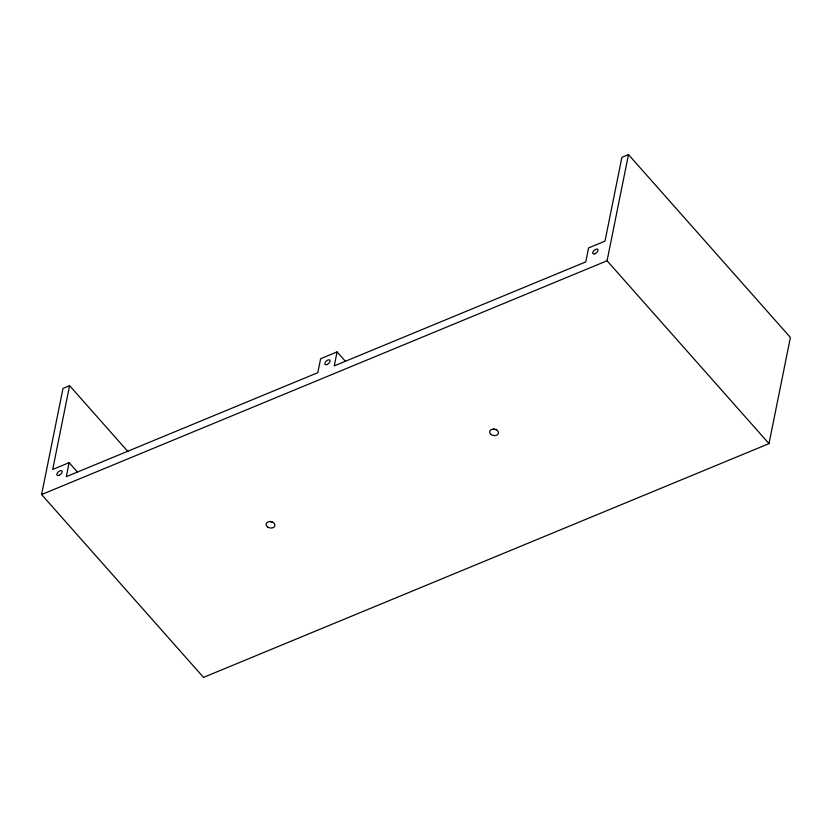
<?xml version="1.0" encoding="UTF-8"?>
<svg xmlns="http://www.w3.org/2000/svg" width="832" height="832" viewBox="0 0 832 832"><rect width="100%" height="100%" fill="white"/><g stroke="black" fill="none" stroke-linecap="round" stroke-linejoin="round"><path stroke-width="1.25" d="M69.586 385.663L52.686 469.477L69.118 462.675L66.3 476.653L317.803 372.674L320.622 358.706L337.064 351.905L334.246 365.882L585.749 261.903L588.567 247.936L604.999 241.134L621.899 157.321L628.482 154.606L790.4 337.459L768.997 443.622L203.518 677.394L41.6 494.541L63.003 388.378L69.586 385.663L128.149 451.797M768.997 443.622L607.069 260.77L628.482 154.606M41.6 494.541L607.069 260.77M337.064 351.905L345.322 361.234M69.118 462.675L77.386 472.004M272.137 521.903A4.462 3.182 11.4 0 1 269.88 521.394M496.818 429.406A4.462 3.182 11.4 0 1 493.438 428.969M267.665 526.999A4.462 3.182 11.4 0 0 274.862 525.782A4.462 3.182 11.4 0 0 268.986 521.643A4.462 3.182 11.4 0 0 267.665 526.999M491.223 434.574A4.462 3.182 11.4 0 0 498.42 433.358A4.462 3.182 11.4 0 0 492.544 429.229A4.462 3.182 11.4 0 0 491.223 434.574M59.041 475.301A3.245 1.664 -41.5 0 0 61.994 471.006A3.245 1.664 -41.5 0 0 57.439 472.888A3.245 1.664 -41.5 0 0 59.041 475.301M326.986 364.53A3.245 1.664 -41.5 0 0 329.94 360.235A3.245 1.664 -41.5 0 0 325.385 362.118A3.245 1.664 -41.5 0 0 326.986 364.53M594.922 253.76A3.245 1.664 -41.5 0 0 597.875 249.465A3.245 1.664 -41.5 0 0 593.32 251.347A3.245 1.664 -41.5 0 0 594.922 253.76"/></g></svg>
